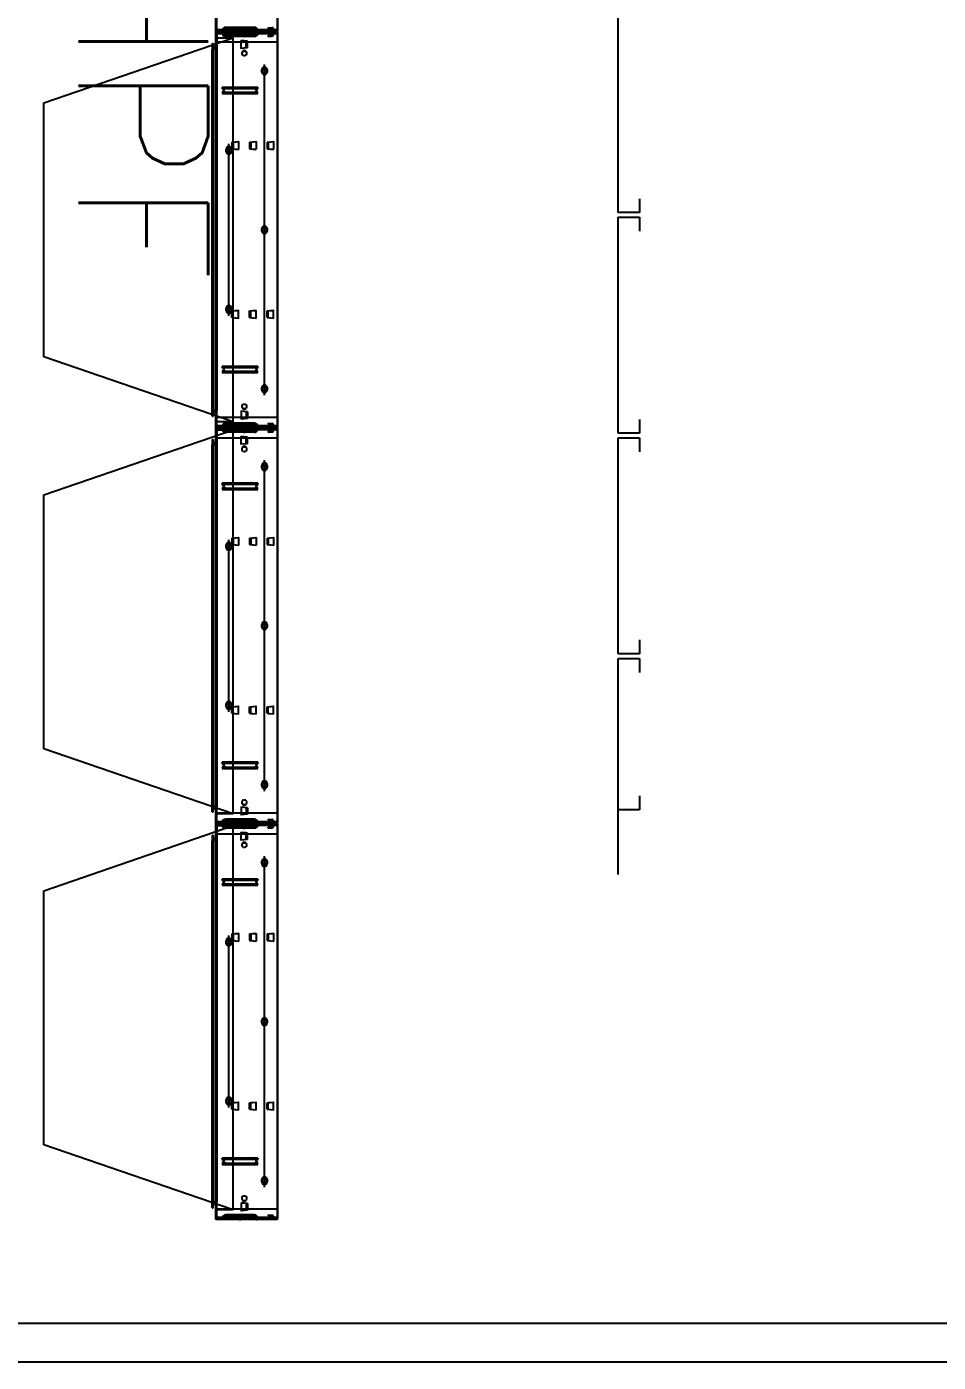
# Model space of a CAD drawing. Header units: millimetres. Extents: x -69706 to 52883, y -6882 to 68885.
# Drawn here: x -37100 to -35695, y 30569 to 32627 of the extents above; entities that cross this region are included whole.
import ezdxf

# ---------------------------------------------------------------- set-up
doc = ezdxf.new("R2010")
doc.units = ezdxf.units.MM
doc.layers.add('XFM1Q40$0$TYPE14X10', color=7, linetype='Continuous')
doc.styles.add('XFM1Q40$0$LSP', font='SIMPLEX.shx', dxfattribs={"bigfont": 'chineset.shx'})

# ---------------------------------------------------------------- blocks, each defined once
blk = doc.blocks.new('XFM1Q40$0$A$C10876e96')
at = {"layer": 'XFM1Q40$0$TYPE14X10', "color": 22}
for p, q in [((2524.7, 2050), (2524.7, 2658.5)), ((2619.7, 2660), (2619.7, 2051.5)), ((2619.7, 2050), (2619.7, 2658.5)), ((3144.9, 1771.5), (3144.9, 2104.5)), ((2524.7, 2076.5), (2524.7, 2051.5)), ((2524.7, 2050), (2524.7, 2073.5)), ((2526.2, 2051.5), (2526.2, 2075)), ((2619.7, 2050), (2619.7, 2066)), ((2259.6, 1940.7), (2551.6, 2041)), ((2619.7, 2053), (2524.7, 2053)), ((2619.7, 2051.5), (2524.7, 2051.5)), ((2619.7, 2050), (2524.7, 2050)), ((2619.7, 2050), (2524.7, 2050)), ((2619.7, 2050), (2524.7, 2050)), ((2619.7, 2050), (2524.7, 2050)), ((2524.7, 2050), (2524.7, 2026.5)), ((2524.7, 2026.5), (2524.7, 2050)), ((2524.7, 1440), (2524.7, 2048.5)), ((2619.7, 2048.5), (2524.7, 2048.5)), ((2619.7, 2047), (2524.7, 2047)), ((2619.7, 2051.5), (2526.2, 2051.5)), ((2619.7, 2048.5), (2526.2, 2048.5)), ((2526.2, 2048.5), (2526.2, 2025)), ((2526.2, 1449), (2526.2, 2041)), ((2526.2, 2041), (2551.6, 2041)), ((2534.7, 2051.5), (2534.7, 2050)), ((2534.7, 2048.5), (2534.7, 2050)), ((2584.2, 2057), (2540.2, 2057)), ((2584.2, 2055.5), (2540.2, 2055.5)), ((2584.2, 2044.5), (2540.2, 2044.5)), ((2584.2, 2043), (2540.2, 2043)), ((2549.7, 2051.5), (2549.7, 2050)), ((2549.7, 2048.5), (2549.7, 2050)), ((2551.7, 2057), (2551.5, 2055.5)), ((2551.5, 2055.5), (2556.8, 2055)), ((2551.5, 2044.5), (2556.8, 2045)), ((2551.7, 2043), (2551.5, 2044.5)), ((2551.6, 1449), (2551.6, 2041)), ((2551.7, 2057), (2557, 2056.5)), ((2551.7, 2043), (2557, 2043.5)), ((2558.2, 2053), (2558.2, 2053.5)), ((2558.2, 2047), (2558.2, 2046.5)), ((2559.7, 2053), (2559.7, 2053.5)), ((2559.7, 2047), (2559.7, 2046.5)), ((2565.2, 2053.5), (2565.2, 2050)), ((2565.2, 2046.5), (2565.2, 2050)), ((2571.7, 2057), (2566.4, 2056.5)), ((2571.7, 2043), (2566.4, 2043.5)), ((2571.9, 2055.5), (2566.6, 2055)), ((2571.9, 2044.5), (2566.6, 2045)), ((2566.7, 2053.5), (2566.7, 2051.5)), ((2566.7, 2046.5), (2566.7, 2048.5)), ((2570.7, 2053.5), (2570.7, 2051.5)), ((2570.7, 2046.5), (2570.7, 2048.5)), ((2571.7, 2057), (2571.9, 2055.5)), ((2571.7, 2043), (2571.9, 2044.5)), ((2572.2, 2053.5), (2572.2, 2050)), ((2572.2, 2046.5), (2572.2, 2050)), ((2573.7, 2051.5), (2573.7, 2050)), ((2573.7, 2048.5), (2573.7, 2050)), ((2576.7, 2051.5), (2576.7, 2050)), ((2576.7, 2048.5), (2576.7, 2050)), ((2578.7, 2057), (2578.5, 2055.5)), ((2578.5, 2055.5), (2583.8, 2055)), ((2578.5, 2044.5), (2583.8, 2045)), ((2578.7, 2043), (2578.5, 2044.5)), ((2578.7, 2057), (2584, 2056.5)), ((2578.7, 2043), (2584, 2043.5)), ((2585.2, 2053), (2585.2, 2053.5)), ((2585.2, 2047), (2585.2, 2046.5)), ((2586.7, 2053), (2586.7, 2053.5)), ((2586.7, 2047), (2586.7, 2046.5)), ((2589.7, 2051.5), (2589.7, 2050)), ((2589.7, 2048.5), (2589.7, 2050)), ((2603.7, 2051.5), (2603.7, 2050)), ((2603.7, 2048.5), (2603.7, 2050)), ((2605.7, 2057), (2605.5, 2055.5)), ((2605.5, 2055.5), (2610.8, 2055)), ((2605.5, 2044.5), (2610.8, 2045)), ((2605.7, 2043), (2605.5, 2044.5)), ((2605.7, 2057), (2611, 2056.5)), ((2605.7, 2043), (2611, 2043.5)), ((2612.2, 2053), (2612.2, 2053.5)), ((2612.2, 2047), (2612.2, 2046.5)), ((2613.7, 2053), (2613.7, 2053.5)), ((2613.7, 2047), (2613.7, 2046.5)), ((2619.7, 2050), (2619.7, 1441.5)), ((2619.7, 2050), (2619.7, 2034)), ((2619.7, 1440), (2619.7, 2048.5)), ((2519.2, 2032), (2519.2, 2025)), ((2519.2, 2032), (2520.7, 2032)), ((2519.2, 2026.5), (2519.2, 1466.5)), ((2519.2, 2026.5), (2526.2, 2026.5)), ((2526.2, 2025), (2519.2, 2025)), ((2519.2, 1463.5), (2519.2, 2023.5)), ((2524.7, 2023.5), (2519.2, 2023.5)), ((2520.7, 2032), (2520.7, 2026.5)), ((2520.7, 2026.5), (2520.7, 1466.5)), ((2524.7, 2026.5), (2520.7, 2026.5)), ((2520.7, 1463.5), (2520.7, 2023.5)), ((2526.2, 2034), (2524.7, 2034)), ((2524.7, 2026.5), (2524.7, 1466.5)), ((2526.2, 2023.5), (2524.7, 2023.5)), ((2619.7, 2034), (2526.2, 2034)), ((2526.2, 2026.5), (2526.2, 1466.5)), ((2526.2, 1463.5), (2526.2, 2023.5)), ((2573.7, 2035.5), (2563.7, 2036.5)), ((2571.7, 2035.6), (2563.7, 2036.4)), ((2563.7, 2024.6), (2563.7, 2036.4)), ((2573.7, 2025.5), (2563.7, 2024.5)), ((2571.7, 2025.4), (2563.7, 2024.6)), ((2566, 2020.5), (2571.3, 2020.5)), ((2571.7, 2025.4), (2571.7, 2035.6)), ((2573.7, 2025.5), (2573.7, 2035.5)), ((2567.2, 2013.5), (2570.2, 2013.5)), ((2599.7, 1490), (2599.7, 2000)), ((2599.7, 1997), (2599.7, 1983)), ((2595.1, 1992), (2604.2, 1992)), ((2595.1, 1992), (2604.2, 1992)), ((2595.1, 1988), (2604.2, 1988)), ((2595.1, 1988), (2604.2, 1988)), ((2595.7, 1988), (2595.7, 1992)), ((2595.7, 1992), (2595.7, 1988)), ((2603.7, 1988), (2603.7, 1992)), ((2603.7, 1992), (2603.7, 1988)), ((2534.7, 1965), (2589.7, 1965)), ((2535.8, 1961.7), (2534.7, 1965)), ((2535.8, 1958.3), (2534.7, 1955)), ((2535.4, 1963), (2589, 1963)), ((2535.4, 1957), (2589, 1957)), ((2545.3, 1965), (2579.1, 1965)), ((2589.7, 1965), (2588.5, 1961.7)), ((2589.7, 1955), (2588.5, 1958.3)), ((2259.6, 1549.3), (2259.6, 1940.7)), ((2534.7, 1955), (2589.7, 1955)), ((2545.3, 1955), (2579.1, 1955)), ((2544.7, 1612.5), (2544.7, 1877.5)), ((2544.7, 1874.5), (2544.7, 1860.5)), ((2549.7, 1880), (2559.6, 1881)), ((2549.7, 1880), (2549.7, 1870)), ((2551.7, 1880.1), (2559.7, 1880.9)), ((2551.7, 1880.1), (2551.7, 1869.9)), ((2559.7, 1880.9), (2559.7, 1869.1)), ((2576.7, 1880), (2586.6, 1881)), ((2576.7, 1880), (2576.7, 1870)), ((2578.7, 1880.1), (2586.7, 1880.9)), ((2578.7, 1880.1), (2578.7, 1869.9)), ((2586.7, 1880.9), (2586.7, 1869.1)), ((2603.7, 1880), (2613.6, 1881)), ((2603.7, 1880), (2603.7, 1870)), ((2605.7, 1880.1), (2613.7, 1880.9)), ((2605.7, 1880.1), (2605.7, 1869.9)), ((2613.7, 1880.9), (2613.7, 1869.1)), ((2540.1, 1869.5), (2549.2, 1869.5)), ((2540.1, 1869.5), (2549.2, 1869.5)), ((2540.1, 1865.5), (2549.2, 1865.5)), ((2540.1, 1865.5), (2549.2, 1865.5)), ((2540.7, 1865.5), (2540.7, 1869.5)), ((2540.7, 1869.5), (2540.7, 1865.5)), ((2548.7, 1865.5), (2548.7, 1869.5)), ((2548.7, 1869.5), (2548.7, 1865.5)), ((2549.7, 1870), (2559.6, 1869)), ((2551.7, 1869.9), (2559.7, 1869.1)), ((2576.7, 1870), (2586.6, 1869)), ((2578.7, 1869.9), (2586.7, 1869.1)), ((2603.7, 1870), (2613.6, 1869)), ((2605.7, 1869.9), (2613.7, 1869.1)), ((3177.9, 1793), (3177.9, 1771.5)), ((3177.9, 1771.5), (3144.9, 1771.5)), ((2599.7, 1752), (2599.7, 1738)), ((3144.9, 1764.5), (3177.9, 1764.5)), ((3144.9, 1431.5), (3144.9, 1764.5)), ((3177.9, 1764.5), (3177.9, 1743)), ((2595.1, 1747), (2604.2, 1747)), ((2595.1, 1747), (2604.2, 1747)), ((2595.1, 1743), (2604.2, 1743)), ((2595.1, 1743), (2604.2, 1743)), ((2595.7, 1743), (2595.7, 1747)), ((2595.7, 1747), (2595.7, 1743)), ((2603.7, 1743), (2603.7, 1747)), ((2603.7, 1747), (2603.7, 1743)), ((2544.7, 1629.5), (2544.7, 1615.5)), ((2540.1, 1624.5), (2549.2, 1624.5)), ((2540.1, 1624.5), (2549.2, 1624.5)), ((2540.1, 1620.5), (2549.2, 1620.5)), ((2540.1, 1620.5), (2549.2, 1620.5)), ((2540.7, 1620.5), (2540.7, 1624.5)), ((2540.7, 1624.5), (2540.7, 1620.5)), ((2548.7, 1620.5), (2548.7, 1624.5)), ((2548.7, 1624.5), (2548.7, 1620.5)), ((2549.7, 1620), (2559.6, 1621)), ((2549.7, 1610), (2549.7, 1620)), ((2549.7, 1610), (2559.6, 1609)), ((2551.7, 1620.1), (2559.7, 1620.9)), ((2551.7, 1609.9), (2551.7, 1620.1)), ((2551.7, 1609.9), (2559.7, 1609.1)), ((2559.7, 1609.1), (2559.7, 1620.9)), ((2576.7, 1620), (2586.6, 1621)), ((2576.7, 1610), (2576.7, 1620)), ((2576.7, 1610), (2586.6, 1609)), ((2578.7, 1620.1), (2586.7, 1620.9)), ((2578.7, 1609.9), (2578.7, 1620.1)), ((2578.7, 1609.9), (2586.7, 1609.1)), ((2586.7, 1609.1), (2586.7, 1620.9)), ((2603.7, 1620), (2613.6, 1621)), ((2603.7, 1610), (2603.7, 1620)), ((2603.7, 1610), (2613.6, 1609)), ((2605.7, 1620.1), (2613.7, 1620.9)), ((2605.7, 1609.9), (2605.7, 1620.1)), ((2605.7, 1609.9), (2613.7, 1609.1)), ((2613.7, 1609.1), (2613.7, 1620.9)), ((2551.6, 1449), (2259.6, 1549.3)), ((2534.7, 1535), (2589.7, 1535)), ((2535.8, 1531.7), (2534.7, 1535)), ((2535.8, 1528.3), (2534.7, 1525)), ((2534.7, 1525), (2589.7, 1525)), ((2535.4, 1533), (2589, 1533)), ((2535.4, 1527), (2589, 1527)), ((2545.3, 1535), (2579.1, 1535)), ((2545.3, 1525), (2579.1, 1525)), ((2589.7, 1535), (2588.5, 1531.7)), ((2589.7, 1525), (2588.5, 1528.3)), ((2599.7, 1507), (2599.7, 1493)), ((2595.1, 1502), (2604.2, 1502)), ((2595.1, 1502), (2604.2, 1502)), ((2595.1, 1498), (2604.2, 1498)), ((2595.1, 1498), (2604.2, 1498)), ((2595.7, 1498), (2595.7, 1502)), ((2595.7, 1502), (2595.7, 1498)), ((2603.7, 1498), (2603.7, 1502)), ((2603.7, 1502), (2603.7, 1498)), ((2526.2, 1466.5), (2519.2, 1466.5)), ((2519.2, 1458), (2519.2, 1465)), ((2526.2, 1465), (2519.2, 1465)), ((2519.2, 1463.5), (2524.7, 1463.5)), ((2520.7, 1458), (2520.7, 1463.5)), ((2524.7, 1463.5), (2520.7, 1463.5)), ((2524.7, 1466.5), (2524.7, 1441.5)), ((2524.7, 1440), (2524.7, 1463.5)), ((2524.7, 1463.5), (2526.2, 1463.5)), ((2526.2, 1441.5), (2526.2, 1465)), ((2573.7, 1464.5), (2563.7, 1465.5)), ((2571.7, 1464.6), (2563.7, 1465.4)), ((2563.7, 1465.4), (2563.7, 1453.6)), ((2566, 1469.5), (2571.3, 1469.5)), ((2567.2, 1476.5), (2570.2, 1476.5)), ((2571.7, 1464.6), (2571.7, 1454.4)), ((2573.7, 1464.5), (2573.7, 1454.5)), ((2519.2, 1458), (2520.7, 1458)), ((2526.2, 1456), (2524.7, 1456)), ((2619.7, 1443), (2524.7, 1443)), ((2619.7, 1441.5), (2524.7, 1441.5)), ((2619.7, 1456), (2526.2, 1456)), ((2551.6, 1449), (2526.2, 1449)), ((2619.7, 1441.5), (2526.2, 1441.5)), ((2534.7, 1441.5), (2534.7, 1440)), ((2584.2, 1447), (2540.2, 1447)), ((2584.2, 1445.5), (2540.2, 1445.5)), ((2549.7, 1441.5), (2549.7, 1440)), ((2551.7, 1447), (2551.5, 1445.5)), ((2551.5, 1445.5), (2556.8, 1445)), ((2551.7, 1447), (2557, 1446.5)), ((2558.2, 1443), (2558.2, 1443.5)), ((2559.7, 1443), (2559.7, 1443.5)), ((2573.7, 1454.5), (2563.7, 1453.5)), ((2571.7, 1454.4), (2563.7, 1453.6)), ((2565.2, 1443.5), (2565.2, 1440)), ((2571.7, 1447), (2566.4, 1446.5)), ((2571.9, 1445.5), (2566.6, 1445)), ((2566.7, 1443.5), (2566.7, 1441.5)), ((2570.7, 1443.5), (2570.7, 1441.5)), ((2571.7, 1447), (2571.9, 1445.5)), ((2572.2, 1443.5), (2572.2, 1440)), ((2573.7, 1441.5), (2573.7, 1440)), ((2576.7, 1441.5), (2576.7, 1440)), ((2578.7, 1447), (2578.5, 1445.5)), ((2578.5, 1445.5), (2583.8, 1445)), ((2578.7, 1447), (2584, 1446.5)), ((2585.2, 1443), (2585.2, 1443.5)), ((2586.7, 1443), (2586.7, 1443.5)), ((2589.7, 1441.5), (2589.7, 1440)), ((2603.7, 1441.5), (2603.7, 1440)), ((2605.7, 1447), (2605.5, 1445.5)), ((2605.5, 1445.5), (2610.8, 1445)), ((2605.7, 1447), (2611, 1446.5)), ((2612.2, 1443), (2612.2, 1443.5)), ((2613.7, 1443), (2613.7, 1443.5)), ((2619.7, 1440), (2619.7, 1456)), ((3177.9, 1453), (3177.9, 1431.5)), ((2259.6, 1336.7), (2551.6, 1437)), ((2519.2, 1422), (2519.2, 1415)), ((2519.2, 1422), (2520.7, 1422)), ((2520.7, 1422), (2520.7, 1416.5)), ((2619.7, 1440), (2524.7, 1440)), ((2619.7, 1440), (2524.7, 1440)), ((2619.7, 1440), (2524.7, 1440)), ((2619.7, 1440), (2524.7, 1440)), ((2524.7, 1440), (2524.7, 1416.5)), ((2524.7, 1416.5), (2524.7, 1440)), ((2524.7, 830), (2524.7, 1438.5)), ((2619.7, 1438.5), (2524.7, 1438.5)), ((2619.7, 1437), (2524.7, 1437)), ((2526.2, 1424), (2524.7, 1424)), ((2619.7, 1438.5), (2526.2, 1438.5)), ((2526.2, 1438.5), (2526.2, 1415)), ((2526.2, 845), (2526.2, 1437)), ((2526.2, 1437), (2551.6, 1437)), ((2619.7, 1424), (2526.2, 1424)), ((2534.7, 1438.5), (2534.7, 1440)), ((2584.2, 1434.5), (2540.2, 1434.5)), ((2584.2, 1433), (2540.2, 1433)), ((2549.7, 1438.5), (2549.7, 1440)), ((2551.5, 1434.5), (2556.8, 1435)), ((2551.7, 1433), (2551.5, 1434.5)), ((2551.6, 845), (2551.6, 1437)), ((2551.7, 1433), (2557, 1433.5)), ((2558.2, 1437), (2558.2, 1436.5)), ((2559.7, 1437), (2559.7, 1436.5)), ((2573.7, 1425.5), (2563.7, 1426.5)), ((2571.7, 1425.6), (2563.7, 1426.4)), ((2563.7, 1414.6), (2563.7, 1426.4)), ((2565.2, 1436.5), (2565.2, 1440)), ((2571.7, 1433), (2566.4, 1433.5)), ((2571.9, 1434.5), (2566.6, 1435)), ((2566.7, 1436.5), (2566.7, 1438.5)), ((2570.7, 1436.5), (2570.7, 1438.5)), ((2571.7, 1433), (2571.9, 1434.5)), ((2571.7, 1415.4), (2571.7, 1425.6)), ((2572.2, 1436.5), (2572.2, 1440)), ((2573.7, 1438.5), (2573.7, 1440)), ((2573.7, 1415.5), (2573.7, 1425.5)), ((2576.7, 1438.5), (2576.7, 1440)), ((2578.5, 1434.5), (2583.8, 1435)), ((2578.7, 1433), (2578.5, 1434.5)), ((2578.7, 1433), (2584, 1433.5)), ((2585.2, 1437), (2585.2, 1436.5)), ((2586.7, 1437), (2586.7, 1436.5)), ((2589.7, 1438.5), (2589.7, 1440)), ((2603.7, 1438.5), (2603.7, 1440)), ((2605.5, 1434.5), (2610.8, 1435)), ((2605.7, 1433), (2605.5, 1434.5)), ((2605.7, 1433), (2611, 1433.5)), ((2612.2, 1437), (2612.2, 1436.5)), ((2613.7, 1437), (2613.7, 1436.5)), ((2619.7, 1440), (2619.7, 831.5)), ((2619.7, 1440), (2619.7, 1424)), ((2619.7, 830), (2619.7, 1438.5)), ((3177.9, 1431.5), (3144.9, 1431.5)), ((3144.9, 1091.5), (3144.9, 1424.5)), ((3144.9, 1424.5), (3177.9, 1424.5)), ((3177.9, 1424.5), (3177.9, 1403)), ((2519.2, 1416.5), (2519.2, 856.5)), ((2519.2, 1416.5), (2526.2, 1416.5)), ((2526.2, 1415), (2519.2, 1415)), ((2519.2, 853.5), (2519.2, 1413.5)), ((2524.7, 1413.5), (2519.2, 1413.5)), ((2520.7, 1416.5), (2520.7, 856.5)), ((2524.7, 1416.5), (2520.7, 1416.5)), ((2520.7, 853.5), (2520.7, 1413.5)), ((2524.7, 1416.5), (2524.7, 856.5)), ((2526.2, 1413.5), (2524.7, 1413.5)), ((2526.2, 1416.5), (2526.2, 856.5)), ((2526.2, 853.5), (2526.2, 1413.5)), ((2573.7, 1415.5), (2563.7, 1414.5)), ((2571.7, 1415.4), (2563.7, 1414.6)), ((2566, 1410.5), (2571.3, 1410.5)), ((2567.2, 1403.5), (2570.2, 1403.5)), ((2595.1, 1382), (2604.2, 1382)), ((2595.1, 1382), (2604.2, 1382)), ((2595.7, 1378), (2595.7, 1382)), ((2595.7, 1382), (2595.7, 1378)), ((2599.7, 880), (2599.7, 1390)), ((2599.7, 1387), (2599.7, 1373)), ((2603.7, 1378), (2603.7, 1382)), ((2603.7, 1382), (2603.7, 1378)), ((2595.1, 1378), (2604.2, 1378)), ((2595.1, 1378), (2604.2, 1378)), ((2534.7, 1355), (2589.7, 1355)), ((2535.8, 1351.7), (2534.7, 1355)), ((2535.8, 1348.3), (2534.7, 1345)), ((2534.7, 1345), (2589.7, 1345)), ((2535.4, 1353), (2589, 1353)), ((2535.4, 1347), (2589, 1347)), ((2545.3, 1355), (2579.1, 1355)), ((2545.3, 1345), (2579.1, 1345)), ((2589.7, 1355), (2588.5, 1351.7)), ((2589.7, 1345), (2588.5, 1348.3)), ((2259.6, 945.3), (2259.6, 1336.7)), ((2540.1, 1259.5), (2549.2, 1259.5)), ((2540.1, 1259.5), (2549.2, 1259.5)), ((2540.1, 1255.5), (2549.2, 1255.5)), ((2540.1, 1255.5), (2549.2, 1255.5)), ((2540.7, 1255.5), (2540.7, 1259.5)), ((2540.7, 1259.5), (2540.7, 1255.5)), ((2544.7, 1002.5), (2544.7, 1267.5)), ((2544.7, 1264.5), (2544.7, 1250.5)), ((2548.7, 1255.5), (2548.7, 1259.5)), ((2548.7, 1259.5), (2548.7, 1255.5)), ((2549.7, 1270), (2559.6, 1271)), ((2549.7, 1270), (2549.7, 1260)), ((2549.7, 1260), (2559.6, 1259)), ((2551.7, 1270.1), (2559.7, 1270.9)), ((2551.7, 1270.1), (2551.7, 1259.9)), ((2551.7, 1259.9), (2559.7, 1259.1)), ((2559.7, 1270.9), (2559.7, 1259.1)), ((2576.7, 1270), (2586.6, 1271)), ((2576.7, 1270), (2576.7, 1260)), ((2576.7, 1260), (2586.6, 1259)), ((2578.7, 1270.1), (2586.7, 1270.9)), ((2578.7, 1270.1), (2578.7, 1259.9)), ((2578.7, 1259.9), (2586.7, 1259.1)), ((2586.7, 1270.9), (2586.7, 1259.1)), ((2603.7, 1270), (2613.6, 1271)), ((2603.7, 1270), (2603.7, 1260)), ((2603.7, 1260), (2613.6, 1259)), ((2605.7, 1270.1), (2613.7, 1270.9)), ((2605.7, 1270.1), (2605.7, 1259.9)), ((2605.7, 1259.9), (2613.7, 1259.1)), ((2613.7, 1270.9), (2613.7, 1259.1)), ((2595.1, 1137), (2604.2, 1137)), ((2595.1, 1137), (2604.2, 1137)), ((2595.1, 1133), (2604.2, 1133)), ((2595.1, 1133), (2604.2, 1133)), ((2595.7, 1133), (2595.7, 1137)), ((2595.7, 1137), (2595.7, 1133)), ((2599.7, 1142), (2599.7, 1128)), ((2603.7, 1133), (2603.7, 1137)), ((2603.7, 1137), (2603.7, 1133)), ((3177.9, 1113), (3177.9, 1091.5)), ((3177.9, 1091.5), (3144.9, 1091.5)), ((3144.9, 1084.5), (3177.9, 1084.5)), ((3144.9, 751.5), (3144.9, 1084.5)), ((3177.9, 1084.5), (3177.9, 1063)), ((2540.1, 1014.5), (2549.2, 1014.5)), ((2540.1, 1014.5), (2549.2, 1014.5)), ((2540.1, 1010.5), (2549.2, 1010.5)), ((2540.1, 1010.5), (2549.2, 1010.5)), ((2540.7, 1010.5), (2540.7, 1014.5)), ((2540.7, 1014.5), (2540.7, 1010.5)), ((2544.7, 1019.5), (2544.7, 1005.5)), ((2548.7, 1010.5), (2548.7, 1014.5)), ((2548.7, 1014.5), (2548.7, 1010.5)), ((2549.7, 1010), (2559.6, 1011)), ((2549.7, 1000), (2549.7, 1010)), ((2551.7, 1010.1), (2559.7, 1010.9)), ((2551.7, 999.9), (2551.7, 1010.1)), ((2559.7, 999.1), (2559.7, 1010.9)), ((2576.7, 1010), (2586.6, 1011)), ((2576.7, 1000), (2576.7, 1010)), ((2578.7, 1010.1), (2586.7, 1010.9)), ((2578.7, 999.9), (2578.7, 1010.1)), ((2586.7, 999.1), (2586.7, 1010.9)), ((2603.7, 1010), (2613.6, 1011)), ((2603.7, 1000), (2603.7, 1010)), ((2605.7, 1010.1), (2613.7, 1010.9)), ((2605.7, 999.9), (2605.7, 1010.1)), ((2613.7, 999.1), (2613.7, 1010.9)), ((2549.7, 1000), (2559.6, 999)), ((2551.7, 999.9), (2559.7, 999.1)), ((2576.7, 1000), (2586.6, 999)), ((2578.7, 999.9), (2586.7, 999.1)), ((2603.7, 1000), (2613.6, 999)), ((2605.7, 999.9), (2613.7, 999.1)), ((2551.6, 845), (2259.6, 945.3)), ((2534.7, 925), (2589.7, 925)), ((2535.8, 921.7), (2534.7, 925)), ((2535.8, 918.3), (2534.7, 915)), ((2534.7, 915), (2589.7, 915)), ((2535.4, 923), (2589, 923)), ((2535.4, 917), (2589, 917)), ((2545.3, 925), (2579.1, 925)), ((2545.3, 915), (2579.1, 915)), ((2589.7, 925), (2588.5, 921.7)), ((2589.7, 915), (2588.5, 918.3)), ((2595.1, 892), (2604.2, 892)), ((2595.1, 892), (2604.2, 892)), ((2595.1, 888), (2604.2, 888)), ((2595.1, 888), (2604.2, 888)), ((2595.7, 888), (2595.7, 892)), ((2595.7, 892), (2595.7, 888)), ((2599.7, 897), (2599.7, 883)), ((2603.7, 888), (2603.7, 892)), ((2603.7, 892), (2603.7, 888)), ((2567.2, 866.5), (2570.2, 866.5)), ((3177.9, 873), (3177.9, 851.5)), ((2526.2, 856.5), (2519.2, 856.5)), ((2519.2, 848), (2519.2, 855)), ((2526.2, 855), (2519.2, 855)), ((2519.2, 853.5), (2524.7, 853.5)), ((2519.2, 848), (2520.7, 848)), ((2520.7, 848), (2520.7, 853.5)), ((2524.7, 853.5), (2520.7, 853.5)), ((2524.7, 856.5), (2524.7, 831.5)), ((2524.7, 830), (2524.7, 853.5)), ((2524.7, 853.5), (2526.2, 853.5)), ((2526.2, 846), (2524.7, 846)), ((2526.2, 831.5), (2526.2, 855)), ((2619.7, 846), (2526.2, 846)), ((2551.6, 845), (2526.2, 845)), ((2573.7, 854.5), (2563.7, 855.5)), ((2571.7, 854.6), (2563.7, 855.4)), ((2563.7, 855.4), (2563.7, 843.6)), ((2573.7, 844.5), (2563.7, 843.5)), ((2571.7, 844.4), (2563.7, 843.6)), ((2566, 859.5), (2571.3, 859.5)), ((2571.7, 854.6), (2571.7, 844.4)), ((2573.7, 854.5), (2573.7, 844.5)), ((2619.7, 830), (2619.7, 846)), ((3177.9, 851.5), (3144.9, 851.5)), ((2259.6, 726.7), (2551.6, 827)), ((2619.7, 833), (2524.7, 833)), ((2619.7, 831.5), (2524.7, 831.5)), ((2619.7, 830), (2524.7, 830)), ((2619.7, 830), (2524.7, 830)), ((2619.7, 830), (2524.7, 830)), ((2619.7, 830), (2524.7, 830)), ((2524.7, 830), (2524.7, 806.5)), ((2524.7, 806.5), (2524.7, 830)), ((2524.7, 220), (2524.7, 828.5)), ((2619.7, 828.5), (2524.7, 828.5)), ((2619.7, 827), (2524.7, 827)), ((2619.7, 831.5), (2526.2, 831.5)), ((2619.7, 828.5), (2526.2, 828.5)), ((2526.2, 828.5), (2526.2, 805)), ((2526.2, 235), (2526.2, 827)), ((2526.2, 827), (2551.6, 827)), ((2534.7, 831.5), (2534.7, 830)), ((2534.7, 828.5), (2534.7, 830)), ((2584.2, 837), (2540.2, 837)), ((2584.2, 835.5), (2540.2, 835.5)), ((2584.2, 824.5), (2540.2, 824.5)), ((2549.7, 831.5), (2549.7, 830)), ((2549.7, 828.5), (2549.7, 830)), ((2551.7, 837), (2551.5, 835.5)), ((2551.5, 835.5), (2556.8, 835)), ((2551.5, 824.5), (2556.8, 825)), ((2551.7, 823), (2551.5, 824.5)), ((2551.6, 235), (2551.6, 827)), ((2551.7, 837), (2557, 836.5)), ((2551.7, 823), (2557, 823.5)), ((2558.2, 833), (2558.2, 833.5)), ((2558.2, 827), (2558.2, 826.5)), ((2559.7, 833), (2559.7, 833.5)), ((2559.7, 827), (2559.7, 826.5)), ((2565.2, 833.5), (2565.2, 830)), ((2565.2, 826.5), (2565.2, 830)), ((2571.7, 837), (2566.4, 836.5)), ((2571.7, 823), (2566.4, 823.5)), ((2571.9, 835.5), (2566.6, 835)), ((2571.9, 824.5), (2566.6, 825)), ((2566.7, 833.5), (2566.7, 831.5)), ((2566.7, 826.5), (2566.7, 828.5)), ((2570.7, 833.5), (2570.7, 831.5)), ((2570.7, 826.5), (2570.7, 828.5)), ((2571.7, 837), (2571.9, 835.5)), ((2571.7, 823), (2571.9, 824.5)), ((2572.2, 833.5), (2572.2, 830)), ((2572.2, 826.5), (2572.2, 830)), ((2573.7, 831.5), (2573.7, 830)), ((2573.7, 828.5), (2573.7, 830)), ((2576.7, 831.5), (2576.7, 830)), ((2576.7, 828.5), (2576.7, 830)), ((2578.7, 837), (2578.5, 835.5)), ((2578.5, 835.5), (2583.8, 835)), ((2578.5, 824.5), (2583.8, 825)), ((2578.7, 823), (2578.5, 824.5)), ((2578.7, 837), (2584, 836.5)), ((2578.7, 823), (2584, 823.5)), ((2585.2, 833), (2585.2, 833.5)), ((2585.2, 827), (2585.2, 826.5)), ((2586.7, 833), (2586.7, 833.5)), ((2586.7, 827), (2586.7, 826.5)), ((2589.7, 831.5), (2589.7, 830)), ((2589.7, 828.5), (2589.7, 830)), ((2603.7, 831.5), (2603.7, 830)), ((2603.7, 828.5), (2603.7, 830)), ((2605.7, 837), (2605.5, 835.5)), ((2605.5, 835.5), (2610.8, 835)), ((2605.5, 824.5), (2610.8, 825)), ((2605.7, 823), (2605.5, 824.5)), ((2605.7, 837), (2611, 836.5)), ((2605.7, 823), (2611, 823.5)), ((2612.2, 833), (2612.2, 833.5)), ((2612.2, 827), (2612.2, 826.5)), ((2613.7, 833), (2613.7, 833.5)), ((2613.7, 827), (2613.7, 826.5)), ((2619.7, 830), (2619.7, 221.5)), ((2619.7, 830), (2619.7, 814)), ((2619.7, 220), (2619.7, 828.5)), ((2519.2, 812), (2519.2, 805)), ((2519.2, 812), (2520.7, 812)), ((2519.2, 806.5), (2519.2, 246.5)), ((2519.2, 806.5), (2526.2, 806.5)), ((2526.2, 805), (2519.2, 805)), ((2519.2, 243.5), (2519.2, 803.5)), ((2524.7, 803.5), (2519.2, 803.5)), ((2520.7, 812), (2520.7, 806.5)), ((2520.7, 806.5), (2520.7, 246.5)), ((2524.7, 806.5), (2520.7, 806.5)), ((2520.7, 243.5), (2520.7, 803.5)), ((2526.2, 814), (2524.7, 814)), ((2524.7, 806.5), (2524.7, 246.5)), ((2526.2, 803.5), (2524.7, 803.5)), ((2619.7, 814), (2526.2, 814)), ((2526.2, 806.5), (2526.2, 246.5)), ((2526.2, 243.5), (2526.2, 803.5)), ((2584.2, 823), (2540.2, 823)), ((2573.7, 815.5), (2563.7, 816.5)), ((2571.7, 815.6), (2563.7, 816.4)), ((2563.7, 804.6), (2563.7, 816.4)), ((2573.7, 805.5), (2563.7, 804.5)), ((2571.7, 805.4), (2563.7, 804.6)), ((2571.7, 805.4), (2571.7, 815.6)), ((2573.7, 805.5), (2573.7, 815.5)), ((2566, 800.5), (2571.3, 800.5)), ((2567.2, 793.5), (2570.2, 793.5)), ((2595.1, 772), (2604.2, 772)), ((2595.1, 772), (2604.2, 772)), ((2595.1, 768), (2604.2, 768)), ((2595.1, 768), (2604.2, 768)), ((2595.7, 768), (2595.7, 772)), ((2595.7, 772), (2595.7, 768)), ((2599.7, 270), (2599.7, 780)), ((2599.7, 777), (2599.7, 763)), ((2603.7, 768), (2603.7, 772)), ((2603.7, 772), (2603.7, 768)), ((2534.7, 745), (2589.7, 745)), ((2535.8, 741.7), (2534.7, 745)), ((2535.4, 743), (2589, 743)), ((2545.3, 745), (2579.1, 745)), ((2589.7, 745), (2588.5, 741.7)), ((2259.6, 335.3), (2259.6, 726.7)), ((2535.8, 738.3), (2534.7, 735)), ((2534.7, 735), (2589.7, 735)), ((2535.4, 737), (2589, 737)), ((2545.3, 735), (2579.1, 735)), ((2589.7, 735), (2588.5, 738.3)), ((2549.7, 660), (2559.6, 661)), ((2549.7, 660), (2549.7, 650)), ((2551.7, 660.1), (2559.7, 660.9)), ((2551.7, 660.1), (2551.7, 649.9)), ((2559.7, 660.9), (2559.7, 649.1)), ((2576.7, 660), (2586.6, 661)), ((2576.7, 660), (2576.7, 650)), ((2578.7, 660.1), (2586.7, 660.9)), ((2578.7, 660.1), (2578.7, 649.9)), ((2586.7, 660.9), (2586.7, 649.1)), ((2603.7, 660), (2613.6, 661)), ((2603.7, 660), (2603.7, 650)), ((2605.7, 660.1), (2613.7, 660.9)), ((2605.7, 660.1), (2605.7, 649.9)), ((2613.7, 660.9), (2613.7, 649.1)), ((2540.1, 649.5), (2549.2, 649.5)), ((2540.1, 649.5), (2549.2, 649.5)), ((2540.1, 645.5), (2549.2, 645.5)), ((2540.1, 645.5), (2549.2, 645.5)), ((2540.7, 645.5), (2540.7, 649.5)), ((2540.7, 649.5), (2540.7, 645.5)), ((2544.7, 392.5), (2544.7, 657.5)), ((2544.7, 654.5), (2544.7, 640.5)), ((2548.7, 645.5), (2548.7, 649.5)), ((2548.7, 649.5), (2548.7, 645.5)), ((2549.7, 650), (2559.6, 649)), ((2551.7, 649.9), (2559.7, 649.1)), ((2576.7, 650), (2586.6, 649)), ((2578.7, 649.9), (2586.7, 649.1)), ((2603.7, 650), (2613.6, 649)), ((2605.7, 649.9), (2613.7, 649.1)), ((2595.1, 527), (2604.2, 527)), ((2595.1, 527), (2604.2, 527)), ((2595.1, 523), (2604.2, 523)), ((2595.1, 523), (2604.2, 523)), ((2595.7, 523), (2595.7, 527)), ((2595.7, 527), (2595.7, 523)), ((2599.7, 532), (2599.7, 518)), ((2603.7, 523), (2603.7, 527)), ((2603.7, 527), (2603.7, 523)), ((2540.1, 404.5), (2549.2, 404.5)), ((2540.1, 404.5), (2549.2, 404.5)), ((2540.1, 400.5), (2549.2, 400.5)), ((2540.1, 400.5), (2549.2, 400.5)), ((2540.7, 400.5), (2540.7, 404.5)), ((2540.7, 404.5), (2540.7, 400.5)), ((2544.7, 409.5), (2544.7, 395.5)), ((2548.7, 400.5), (2548.7, 404.5)), ((2548.7, 404.5), (2548.7, 400.5)), ((2549.7, 400), (2559.6, 401)), ((2549.7, 390), (2549.7, 400)), ((2551.7, 400.1), (2559.7, 400.9)), ((2551.7, 389.9), (2551.7, 400.1)), ((2559.7, 389.1), (2559.7, 400.9)), ((2576.7, 400), (2586.6, 401)), ((2576.7, 390), (2576.7, 400)), ((2578.7, 400.1), (2586.7, 400.9)), ((2578.7, 389.9), (2578.7, 400.1)), ((2586.7, 389.1), (2586.7, 400.9)), ((2603.7, 400), (2613.6, 401)), ((2603.7, 390), (2603.7, 400)), ((2605.7, 400.1), (2613.7, 400.9)), ((2605.7, 389.9), (2605.7, 400.1)), ((2613.7, 389.1), (2613.7, 400.9)), ((2549.7, 390), (2559.6, 389)), ((2551.7, 389.9), (2559.7, 389.1)), ((2576.7, 390), (2586.6, 389)), ((2578.7, 389.9), (2586.7, 389.1)), ((2603.7, 390), (2613.6, 389)), ((2605.7, 389.9), (2613.7, 389.1)), ((2551.6, 235), (2259.6, 335.3)), ((2534.7, 315), (2589.7, 315)), ((2535.8, 311.7), (2534.7, 315)), ((2535.4, 313), (2589, 313)), ((2545.3, 315), (2579.1, 315)), ((2589.7, 315), (2588.5, 311.7)), ((2535.8, 308.3), (2534.7, 305)), ((2534.7, 305), (2589.7, 305)), ((2535.4, 307), (2589, 307)), ((2545.3, 305), (2579.1, 305)), ((2589.7, 305), (2588.5, 308.3)), ((2595.1, 282), (2604.2, 282)), ((2595.1, 282), (2604.2, 282)), ((2595.1, 278), (2604.2, 278)), ((2595.1, 278), (2604.2, 278)), ((2595.7, 278), (2595.7, 282)), ((2595.7, 282), (2595.7, 278)), ((2599.7, 287), (2599.7, 273)), ((2603.7, 278), (2603.7, 282)), ((2603.7, 282), (2603.7, 278)), ((2566, 249.5), (2571.3, 249.5)), ((2567.2, 256.5), (2570.2, 256.5)), ((2526.2, 246.5), (2519.2, 246.5)), ((2519.2, 238), (2519.2, 245)), ((2526.2, 245), (2519.2, 245)), ((2519.2, 243.5), (2524.7, 243.5)), ((2519.2, 238), (2520.7, 238)), ((2520.7, 238), (2520.7, 243.5)), ((2524.7, 243.5), (2520.7, 243.5)), ((2524.7, 246.5), (2524.7, 221.5)), ((2524.7, 220), (2524.7, 243.5)), ((2524.7, 243.5), (2526.2, 243.5)), ((2526.2, 236), (2524.7, 236)), ((2526.2, 221.5), (2526.2, 245)), ((2619.7, 236), (2526.2, 236)), ((2551.6, 235), (2526.2, 235)), ((2584.2, 227), (2540.2, 227)), ((2551.7, 227), (2551.5, 225.5)), ((2551.7, 227), (2557, 226.5)), ((2573.7, 244.5), (2563.7, 245.5)), ((2571.7, 244.6), (2563.7, 245.4)), ((2563.7, 245.4), (2563.7, 233.6)), ((2573.7, 234.5), (2563.7, 233.5)), ((2571.7, 234.4), (2563.7, 233.6)), ((2571.7, 227), (2566.4, 226.5)), ((2571.7, 244.6), (2571.7, 234.4)), ((2571.7, 227), (2571.9, 225.5)), ((2573.7, 244.5), (2573.7, 234.5)), ((2578.7, 227), (2578.5, 225.5)), ((2578.7, 227), (2584, 226.5)), ((2605.7, 227), (2605.5, 225.5)), ((2605.7, 227), (2611, 226.5)), ((2619.7, 220), (2619.7, 236)), ((2619.7, 223), (2524.7, 223)), ((2619.7, 221.5), (2524.7, 221.5)), ((2619.7, 220), (2524.7, 220)), ((2619.7, 220), (2524.7, 220)), ((2619.7, 221.5), (2526.2, 221.5)), ((2534.7, 221.5), (2534.7, 220)), ((2584.2, 225.5), (2540.2, 225.5)), ((2549.7, 221.5), (2549.7, 220)), ((2551.5, 225.5), (2556.8, 225)), ((2558.2, 223), (2558.2, 223.5)), ((2559.7, 223), (2559.7, 223.5)), ((2565.2, 223.5), (2565.2, 220)), ((2571.9, 225.5), (2566.6, 225)), ((2566.7, 223.5), (2566.7, 221.5)), ((2570.7, 223.5), (2570.7, 221.5)), ((2572.2, 223.5), (2572.2, 220)), ((2573.7, 221.5), (2573.7, 220)), ((2576.7, 221.5), (2576.7, 220)), ((2578.5, 225.5), (2583.8, 225)), ((2585.2, 223), (2585.2, 223.5)), ((2586.7, 223), (2586.7, 223.5)), ((2589.7, 221.5), (2589.7, 220)), ((2603.7, 221.5), (2603.7, 220)), ((2605.5, 225.5), (2610.8, 225)), ((2612.2, 223), (2612.2, 223.5)), ((2613.7, 223), (2613.7, 223.5)), ((11858.2, 60), (1318.2, 60)), ((11918.2, 0), (1318.2, 0))]:
    blk.add_line(p, q, dxfattribs=at)
for centre, radius, start, end in [((2540.2, 2051.5), 5.5, 90, 180), ((2540.2, 2048.5), 5.5, 180, 270), ((2540.2, 2051.5), 4, 90, 180), ((2540.2, 2048.5), 4, 180, 270), ((2556.7, 2053.5), 1.5, 0, 85), ((2556.7, 2046.5), 1.5, 275, 0), ((2556.7, 2053.5), 3, 0, 85), ((2556.7, 2046.5), 3, 275, 0), ((2561.2, 2053), 3, 180, 270), ((2561.2, 2047), 3, 90, 180), ((2561.2, 2053), 1.5, 180, 270), ((2561.2, 2047), 1.5, 90, 180), ((2562.2, 2053), 3, 270, 0), ((2562.2, 2053), 1.5, 270, 0), ((2562.2, 2047), 3, 0, 90), ((2562.2, 2047), 1.5, 0, 90), ((2566.7, 2053.5), 3, 95, 180), ((2566.7, 2046.5), 3, 180, 265), ((2568.7, 2053.5), 3.5, 0, 180), ((2566.7, 2053.5), 1.5, 95, 180), ((2566.7, 2046.5), 1.5, 180, 265), ((2568.7, 2046.5), 3.5, 180, 0), ((2568.7, 2053.5), 2, 0, 180), ((2568.7, 2046.5), 2, 180, 0), ((2583.7, 2053.5), 1.5, 0, 85), ((2583.7, 2046.5), 1.5, 275, 0), ((2583.7, 2053.5), 3, 0, 85), ((2583.7, 2046.5), 3, 275, 0), ((2584.2, 2051.5), 5.5, 0, 90), ((2584.2, 2051.5), 4, 0, 90), ((2584.2, 2048.5), 4, 270, 0), ((2584.2, 2048.5), 5.5, 270, 0), ((2588.2, 2053), 3, 180, 270), ((2588.2, 2047), 3, 90, 180), ((2588.2, 2053), 1.5, 180, 270), ((2588.2, 2047), 1.5, 90, 180), ((2610.7, 2053.5), 1.5, 0, 85), ((2610.7, 2046.5), 1.5, 275, 0), ((2610.7, 2053.5), 3, 0, 85), ((2610.7, 2046.5), 3, 275, 0), ((2615.2, 2053), 3, 180, 210), ((2615.2, 2047), 3, 150, 180), ((2615.2, 2053), 3, 210, 270), ((2615.2, 2047), 3, 90, 150), ((2615.2, 2053), 1.5, 180, 270), ((2615.2, 2047), 1.5, 90, 180), ((2563.7, 2036.4), 0.0502, 78.5788, 270), ((2563.7, 2024.6), 0.0502, 90, 281.4212), ((2569.2, 2017.5), 4.49, 153.4401, 242.8116), ((2568.7, 2017.5), 4, 30, 150), ((2568.1, 2017.5), 4.49, 297.1884, 26.5599), ((2599.7, 1992), 4, 0, 180), ((2599.7, 1992), 4, 0, 180), ((2599.7, 1988), 4, 180, 0), ((2599.7, 1988), 4, 180, 0), ((2545.3, 1955), 10, 90, 160.71), ((2545.3, 1965), 10, 199.29, 270), ((2579.1, 1955), 10, 19.29, 90), ((2579.1, 1965), 10, 270, 340.71), ((2544.7, 1869.5), 4, 0, 180), ((2544.7, 1869.5), 4, 0, 180), ((2559.6, 1880.9), 0.0502, 270, 101.4212), ((2586.6, 1880.9), 0.0502, 270, 101.4212), ((2613.6, 1880.9), 0.0502, 270, 101.4212), ((2544.7, 1865.5), 4, 180, 0), ((2544.7, 1865.5), 4, 180, 0), ((2559.6, 1869.1), 0.0502, 258.5788, 90), ((2586.6, 1869.1), 0.0502, 258.5788, 90), ((2613.6, 1869.1), 0.0502, 258.5788, 90), ((2599.7, 1747), 4, 0, 180), ((2599.7, 1747), 4, 0, 180), ((2599.7, 1743), 4, 180, 0), ((2599.7, 1743), 4, 180, 0), ((2544.7, 1624.5), 4, 0, 180), ((2544.7, 1624.5), 4, 0, 180), ((2544.7, 1620.5), 4, 180, 0), ((2544.7, 1620.5), 4, 180, 0), ((2559.6, 1620.9), 0.0502, 270, 101.4212), ((2559.6, 1609.1), 0.0502, 258.5788, 90), ((2586.6, 1620.9), 0.0502, 270, 101.4212), ((2586.6, 1609.1), 0.0502, 258.5788, 90), ((2613.6, 1620.9), 0.0502, 270, 101.4212), ((2613.6, 1609.1), 0.0502, 258.5788, 90), ((2545.3, 1525), 10, 90, 160.71), ((2545.3, 1535), 10, 199.29, 270), ((2579.1, 1525), 10, 19.29, 90), ((2579.1, 1535), 10, 270, 340.71), ((2599.7, 1502), 4, 0, 180), ((2599.7, 1502), 4, 0, 180), ((2599.7, 1498), 4, 180, 0), ((2599.7, 1498), 4, 180, 0), ((2563.7, 1465.4), 0.0502, 78.5788, 270), ((2569.2, 1472.5), 4.49, 117.1884, 206.5599), ((2568.7, 1472.5), 4, 210, 330), ((2568.1, 1472.5), 4.49, 333.4401, 62.8116), ((2540.2, 1441.5), 5.5, 90, 180), ((2540.2, 1441.5), 4, 90, 180), ((2556.7, 1443.5), 1.5, 0, 85), ((2556.7, 1443.5), 3, 0, 85), ((2561.2, 1443), 3, 180, 270), ((2561.2, 1443), 1.5, 180, 270), ((2562.2, 1443), 3, 270, 0), ((2562.2, 1443), 1.5, 270, 0), ((2563.7, 1453.6), 0.0502, 90, 281.4212), ((2566.7, 1443.5), 3, 95, 180), ((2568.7, 1443.5), 3.5, 0, 180), ((2566.7, 1443.5), 1.5, 95, 180), ((2568.7, 1443.5), 2, 0, 180), ((2583.7, 1443.5), 1.5, 0, 85), ((2583.7, 1443.5), 3, 0, 85), ((2584.2, 1441.5), 5.5, 0, 90), ((2584.2, 1441.5), 4, 0, 90), ((2588.2, 1443), 3, 180, 270), ((2588.2, 1443), 1.5, 180, 270), ((2610.7, 1443.5), 1.5, 0, 85), ((2610.7, 1443.5), 3, 0, 85), ((2615.2, 1443), 3, 180, 210), ((2615.2, 1443), 3, 210, 270), ((2615.2, 1443), 1.5, 180, 270), ((2540.2, 1438.5), 5.5, 180, 270), ((2540.2, 1438.5), 4, 180, 270), ((2556.7, 1436.5), 1.5, 275, 0), ((2556.7, 1436.5), 3, 275, 0), ((2561.2, 1437), 3, 90, 180), ((2561.2, 1437), 1.5, 90, 180), ((2562.2, 1437), 3, 0, 90), ((2562.2, 1437), 1.5, 0, 90), ((2566.7, 1436.5), 3, 180, 265), ((2563.7, 1426.4), 0.0502, 78.5788, 270), ((2566.7, 1436.5), 1.5, 180, 265), ((2568.7, 1436.5), 3.5, 180, 0), ((2568.7, 1436.5), 2, 180, 0), ((2583.7, 1436.5), 1.5, 275, 0), ((2583.7, 1436.5), 3, 275, 0), ((2584.2, 1438.5), 4, 270, 0), ((2584.2, 1438.5), 5.5, 270, 0), ((2588.2, 1437), 3, 90, 180), ((2588.2, 1437), 1.5, 90, 180), ((2610.7, 1436.5), 1.5, 275, 0), ((2610.7, 1436.5), 3, 275, 0), ((2615.2, 1437), 3, 150, 180), ((2615.2, 1437), 3, 90, 150), ((2615.2, 1437), 1.5, 90, 180), ((2563.7, 1414.6), 0.0502, 90, 281.4212), ((2569.2, 1407.5), 4.49, 153.4401, 242.8116), ((2568.7, 1407.5), 4, 30, 150), ((2568.1, 1407.5), 4.49, 297.1884, 26.5599), ((2599.7, 1382), 4, 0, 180), ((2599.7, 1382), 4, 0, 180), ((2599.7, 1378), 4, 180, 0), ((2599.7, 1378), 4, 180, 0), ((2545.3, 1345), 10, 90, 160.71), ((2545.3, 1355), 10, 199.29, 270), ((2579.1, 1345), 10, 19.29, 90), ((2579.1, 1355), 10, 270, 340.71), ((2544.7, 1259.5), 4, 0, 180), ((2544.7, 1259.5), 4, 0, 180), ((2544.7, 1255.5), 4, 180, 0), ((2544.7, 1255.5), 4, 180, 0), ((2559.6, 1270.9), 0.0502, 270, 101.4212), ((2559.6, 1259.1), 0.0502, 258.5788, 90), ((2586.6, 1270.9), 0.0502, 270, 101.4212), ((2586.6, 1259.1), 0.0502, 258.5788, 90), ((2613.6, 1270.9), 0.0502, 270, 101.4212), ((2613.6, 1259.1), 0.0502, 258.5788, 90), ((2599.7, 1137), 4, 0, 180), ((2599.7, 1137), 4, 0, 180), ((2599.7, 1133), 4, 180, 0), ((2599.7, 1133), 4, 180, 0), ((2544.7, 1014.5), 4, 0, 180), ((2544.7, 1014.5), 4, 0, 180), ((2544.7, 1010.5), 4, 180, 0), ((2544.7, 1010.5), 4, 180, 0), ((2559.6, 1010.9), 0.0502, 270, 101.4212), ((2586.6, 1010.9), 0.0502, 270, 101.4212), ((2613.6, 1010.9), 0.0502, 270, 101.4212), ((2559.6, 999.1), 0.0502, 258.5788, 90), ((2586.6, 999.1), 0.0502, 258.5788, 90), ((2613.6, 999.1), 0.0502, 258.5788, 90), ((2545.3, 915), 10, 90, 160.71), ((2545.3, 925), 10, 199.29, 270), ((2579.1, 915), 10, 19.29, 90), ((2579.1, 925), 10, 270, 340.71), ((2599.7, 892), 4, 0, 180), ((2599.7, 892), 4, 0, 180), ((2599.7, 888), 4, 180, 0), ((2599.7, 888), 4, 180, 0), ((2569.2, 862.5), 4.49, 117.1884, 206.5599), ((2568.1, 862.5), 4.49, 333.4401, 62.8116), ((2563.7, 855.4), 0.0502, 78.5788, 270), ((2568.7, 862.5), 4, 210, 330), ((2540.2, 831.5), 5.5, 90, 180), ((2540.2, 828.5), 5.5, 180, 270), ((2540.2, 831.5), 4, 90, 180), ((2540.2, 828.5), 4, 180, 270), ((2556.7, 833.5), 1.5, 0, 85), ((2556.7, 826.5), 1.5, 275, 0), ((2556.7, 833.5), 3, 0, 85), ((2556.7, 826.5), 3, 275, 0), ((2561.2, 833), 3, 180, 270), ((2561.2, 827), 3, 90, 180), ((2561.2, 833), 1.5, 180, 270), ((2561.2, 827), 1.5, 90, 180), ((2562.2, 833), 3, 270, 0), ((2562.2, 833), 1.5, 270, 0), ((2562.2, 827), 3, 0, 90), ((2562.2, 827), 1.5, 0, 90), ((2563.7, 843.6), 0.0502, 90, 281.4212), ((2566.7, 833.5), 3, 95, 180), ((2566.7, 826.5), 3, 180, 265), ((2568.7, 833.5), 3.5, 0, 180), ((2566.7, 833.5), 1.5, 95, 180), ((2566.7, 826.5), 1.5, 180, 265), ((2568.7, 826.5), 3.5, 180, 0), ((2568.7, 833.5), 2, 0, 180), ((2568.7, 826.5), 2, 180, 0), ((2583.7, 833.5), 1.5, 0, 85), ((2583.7, 826.5), 1.5, 275, 0), ((2583.7, 833.5), 3, 0, 85), ((2583.7, 826.5), 3, 275, 0), ((2584.2, 831.5), 5.5, 0, 90), ((2584.2, 831.5), 4, 0, 90), ((2584.2, 828.5), 4, 270, 0), ((2584.2, 828.5), 5.5, 270, 0), ((2588.2, 833), 3, 180, 270), ((2588.2, 827), 3, 90, 180), ((2588.2, 833), 1.5, 180, 270), ((2588.2, 827), 1.5, 90, 180), ((2610.7, 833.5), 1.5, 0, 85), ((2610.7, 826.5), 1.5, 275, 0), ((2610.7, 833.5), 3, 0, 85), ((2610.7, 826.5), 3, 275, 0), ((2615.2, 833), 3, 180, 210), ((2615.2, 827), 3, 150, 180), ((2615.2, 833), 3, 210, 270), ((2615.2, 827), 3, 90, 150), ((2615.2, 833), 1.5, 180, 270), ((2615.2, 827), 1.5, 90, 180), ((2563.7, 816.4), 0.0502, 78.5788, 270), ((2563.7, 804.6), 0.0502, 90, 281.4212), ((2569.2, 797.5), 4.49, 153.4401, 242.8116), ((2568.7, 797.5), 4, 30, 150), ((2568.1, 797.5), 4.49, 297.1884, 26.5599), ((2599.7, 772), 4, 0, 180), ((2599.7, 772), 4, 0, 180), ((2599.7, 768), 4, 180, 0), ((2599.7, 768), 4, 180, 0), ((2545.3, 735), 10, 90, 160.71), ((2545.3, 745), 10, 199.29, 270), ((2579.1, 735), 10, 19.29, 90), ((2579.1, 745), 10, 270, 340.71), ((2559.6, 660.9), 0.0502, 270, 101.4212), ((2586.6, 660.9), 0.0502, 270, 101.4212), ((2613.6, 660.9), 0.0502, 270, 101.4212), ((2544.7, 649.5), 4, 0, 180), ((2544.7, 649.5), 4, 0, 180), ((2544.7, 645.5), 4, 180, 0), ((2544.7, 645.5), 4, 180, 0), ((2559.6, 649.1), 0.0502, 258.5788, 90), ((2586.6, 649.1), 0.0502, 258.5788, 90), ((2613.6, 649.1), 0.0502, 258.5788, 90), ((2599.7, 527), 4, 0, 180), ((2599.7, 527), 4, 0, 180), ((2599.7, 523), 4, 180, 0), ((2599.7, 523), 4, 180, 0), ((2544.7, 404.5), 4, 0, 180), ((2544.7, 404.5), 4, 0, 180), ((2544.7, 400.5), 4, 180, 0), ((2544.7, 400.5), 4, 180, 0), ((2559.6, 400.9), 0.0502, 270, 101.4212), ((2586.6, 400.9), 0.0502, 270, 101.4212), ((2613.6, 400.9), 0.0502, 270, 101.4212), ((2559.6, 389.1), 0.0502, 258.5788, 90), ((2586.6, 389.1), 0.0502, 258.5788, 90), ((2613.6, 389.1), 0.0502, 258.5788, 90), ((2545.3, 305), 10, 90, 160.71), ((2545.3, 315), 10, 199.29, 270), ((2579.1, 305), 10, 19.29, 90), ((2579.1, 315), 10, 270, 340.71), ((2599.7, 282), 4, 0, 180), ((2599.7, 282), 4, 0, 180), ((2599.7, 278), 4, 180, 0), ((2599.7, 278), 4, 180, 0), ((2569.2, 252.5), 4.49, 117.1884, 206.5599), ((2568.7, 252.5), 4, 210, 330), ((2568.1, 252.5), 4.49, 333.4401, 62.8116), ((2540.2, 221.5), 5.5, 90, 180), ((2556.7, 223.5), 3, 0, 85), ((2563.7, 245.4), 0.0502, 78.5788, 270), ((2563.7, 233.6), 0.0502, 90, 281.4212), ((2566.7, 223.5), 3, 95, 180), ((2568.7, 223.5), 3.5, 0, 180), ((2583.7, 223.5), 3, 0, 85), ((2584.2, 221.5), 5.5, 0, 90), ((2610.7, 223.5), 3, 0, 85), ((2540.2, 221.5), 4, 90, 180), ((2556.7, 223.5), 1.5, 0, 85), ((2561.2, 223), 3, 180, 270), ((2561.2, 223), 1.5, 180, 270), ((2562.2, 223), 3, 270, 0), ((2562.2, 223), 1.5, 270, 0), ((2566.7, 223.5), 1.5, 95, 180), ((2568.7, 223.5), 2, 0, 180), ((2583.7, 223.5), 1.5, 0, 85), ((2584.2, 221.5), 4, 0, 90), ((2588.2, 223), 3, 180, 270), ((2588.2, 223), 1.5, 180, 270), ((2610.7, 223.5), 1.5, 0, 85), ((2615.2, 223), 3, 180, 210), ((2615.2, 223), 3, 210, 270), ((2615.2, 223), 1.5, 180, 270)]:
    blk.add_arc(centre, radius, start, end, dxfattribs=at)
at = {"layer": 'XFM1Q40$0$TYPE14X10', "color": 22, "style": 'XFM1Q40$0$LSP'}
blk.add_text('HPF', height=200, rotation=270, dxfattribs=at).set_placement((2313, 2189.5))

msp = doc.modelspace()

# ---------------------------------------------------------------- block references
msp.add_blockref('XFM1Q40$0$A$C10876e96', (-39333.23, 30569.334))

doc.saveas('drawing.dxf')
